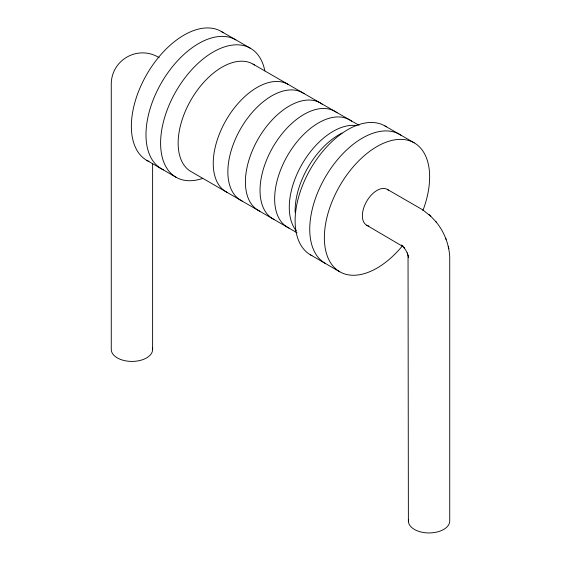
<?xml version="1.0" encoding="UTF-8"?>
<svg xmlns="http://www.w3.org/2000/svg" width="561" height="561" viewBox="0 0 561 561"><rect width="100%" height="100%" fill="white"/><g stroke="black" fill="none" stroke-linecap="round" stroke-linejoin="round"><path stroke-width="0.84" d="M159.149 57.664C137.789 44.431 110.489 60.188 111.267 85.307L111.267 349.475A20.68 11.935 0 0 0 133.294 361.389A20.68 11.935 0 0 0 152.445 347.918M221.216 31.416L250.458 48.302M384.979 125.966L414.221 142.845M253.032 64.108L359.04 125.313M387.342 189.408L422.524 209.723L430.624 216.118M366.663 225.22L403.015 246.588M297 232.759L190.999 171.554A62.033 35.813 -60 0 1 191.736 98.659A62.033 35.813 -60 0 1 254.463 65.013M146.779 160.348L176.021 177.234M310.542 254.897L339.784 271.783M435.834 221.63C444.053 231.476 449.038 244.028 449.733 256.847L449.733 521.015A20.68 11.935 0 0 1 427.706 532.922A20.68 11.935 0 0 1 408.555 519.451M429.088 214.505L436.633 222.458M401.48 244.982L404.726 248.404L403.934 247.569L406.038 250.655L407.658 254.021L407.335 252.913L408.674 257.443L408.043 255.311L408.38 521.015M448.246 246.637L448.87 248.768M445.757 238.257L446.072 239.365M152.62 163.903L152.62 349.475M259.757 211.174A62.033 35.813 -60 0 1 258.628 138.118A62.033 35.813 -60 0 1 322.414 104.346M242.212 201.041A62.033 35.813 -60 0 1 240.711 128.623A62.033 35.813 -60 0 1 304.174 93.715M274.378 219.617A62.033 35.813 -60 0 1 273.249 146.561A62.033 35.813 -60 0 1 337.035 112.789M288.999 228.054A62.033 35.813 -60 0 1 287.87 154.997A62.033 35.813 -60 0 1 351.656 121.232M296.229 230.669A62.033 35.813 -60 0 1 302.12 164.078A62.033 35.813 -60 0 1 356.845 125.685M295.149 212.43A62.033 35.813 -60 0 1 342.035 133.076M311.944 255.655A74.438 42.98 -60 0 1 310.542 168.938A74.438 42.98 -60 0 1 386.34 126.807M325.163 263.34A74.438 42.98 -60 0 1 325.857 176.189A74.438 42.98 -60 0 1 400.961 135.243M402.784 245.423A74.438 42.98 -60 0 1 325.128 247.583A74.438 42.98 -60 0 1 385.94 142.256A74.438 42.98 -60 0 1 422.896 210.585M202.759 178.384A74.438 42.98 -60 0 1 160.719 139.03A74.438 42.98 -60 0 1 209.723 54.151A74.438 42.98 -60 0 1 264.827 70.882M227.591 192.598A62.033 35.813 -60 0 1 225.361 121.457A62.033 35.813 -60 0 1 288.123 84.367M163.531 169.892A74.438 42.98 -60 0 1 160.376 84.641A74.438 42.98 -60 0 1 235.837 39.859M148.91 161.449A74.438 42.98 -60 0 1 146.779 74.396A74.438 42.98 -60 0 1 223.236 32.713M368.886 226.041A20.68 11.935 -60 0 1 366.326 201.939A20.68 11.935 -60 0 1 388.605 190.34"/></g></svg>
